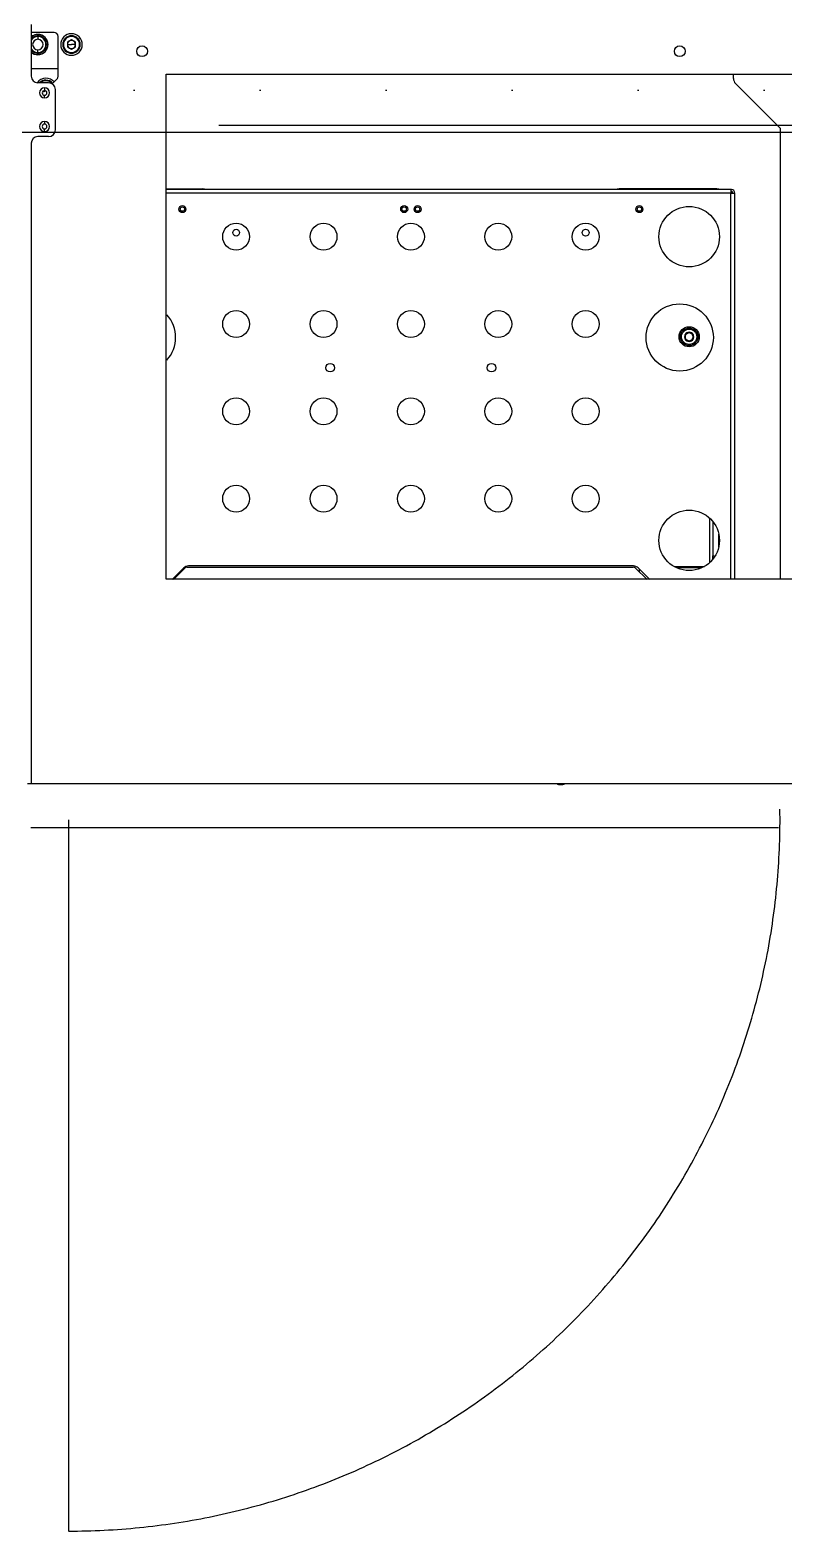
# Model space of a CAD drawing. Header units: millimetres. Extents: x -15291 to 293567, y -98510 to 49398.
# Drawn here: x 50369 to 50930, y 24859 to 25976 of the extents above; entities that cross this region are included whole.
import ezdxf

# ---------------------------------------------------------------- set-up
doc = ezdxf.new("R2010")
doc.units = ezdxf.units.MM
doc.header["$LTSCALE"] = 50
doc.header["$MEASUREMENT"] = 0
doc.linetypes.add('AUSGEZOGEN', pattern=[0])
doc.linetypes.add('PHANTOM2', pattern=[1.25, 0.625, -0.125, 0.125, -0.125, 0.125, -0.125])
for name, color, linetype in [('DV16_Standard', 7, 'CONTINUOUS'), ('DV17_Standard', 7, 'CONTINUOUS'), ('EQUIP1', 7, 'AUSGEZOGEN'), ('FFU', 4, 'CONTINUOUS'), ('RASTER', 30, 'AUSGEZOGEN')]:
    doc.layers.add(name, color=color, linetype=linetype)

msp = doc.modelspace()

# ---------------------------------------------------------------- hatches: boundary and pattern name
at = {"layer": 'FFU'}
h = msp.add_hatch(dxfattribs=at)
h.set_pattern_fill('DOTS,_I', color=256, scale=1500, style=2)
h.set_pattern_definition([(0, (900, -3600), (46.875, 93.75), [0, -93.75])])
h.paths.add_polyline_path([(50110, 25900), (51010, 25900), (51010, 27100), (50110, 27100)])

# ---------------------------------------------------------------- linework, layer by layer
at = {"layer": 'DV16_Standard', "color": 7, "linetype": 'Continuous', "ltscale": 254}
for p, q in [((50370.3, 25980.2), (50370.3, 25941.8)), ((50387.3, 25974.3), (50370.3, 25974.3)), ((50375.3, 25971.3), (50375.3, 25969.2)), ((50390.3, 25941.6), (50390.3, 25971.3)), ((50400.3, 25971.3), (50400.3, 25971.8)), ((50375.3, 25959.3), (50375.3, 25961.4)), ((50381.8, 25965.3), (50381.3, 25965.3)), ((50400.3, 25968.8), (50397.3, 25967.1)), ((50397.3, 25967.1), (50397.3, 25963.6)), ((50397.3, 25965.3), (50400.3, 25965.3)), ((50397.3, 25963.6), (50400.3, 25961.9)), ((50403.3, 25967.1), (50400.3, 25968.8)), ((50403.3, 25965.3), (50400.3, 25965.3)), ((50400.3, 25961.9), (50403.3, 25963.6)), ((50403.3, 25963.6), (50403.3, 25967.1)), ((50400.3, 25959.3), (50400.3, 25958.8)), ((50390.3, 25947.3), (50370.3, 25947.3)), ((50381.3, 25938.3), (50381.3, 25938.8)), ((50386, 25936), (50389.5, 25939.4)), ((50470.8, 25943.3), (51389.8, 25943.3)), ((50470.8, 25567.3), (50470.8, 25943.3)), ((50383.3, 25936.8), (50375.3, 25936.8)), ((50378.9, 25930.3), (50379.1, 25930.3)), ((50380.3, 25933.1), (50380.3, 25931.1)), ((50380.3, 25925.6), (50380.3, 25927.6)), ((50388.3, 25901.8), (50388.3, 25931.8)), ((50380.3, 25908.1), (50380.3, 25906.1)), ((50383.3, 25896.8), (50375.3, 25896.8)), ((50380.3, 25900.6), (50380.3, 25902.6)), ((50370.3, 25891.8), (50370.3, 25415.3)), ((51389.8, 25567.3), (50470.8, 25567.3)), ((50367.6, 25415.3), (51457.3, 25415.3)), ((50764.3, 25414.5), (50762.7, 25414.5)), ((50762.8, 25414.5), (50764.3, 25414.5)), ((50764.3, 25414.5), (50764.3, 25415.3)), ((50764.3, 25414.5), (50764.3, 25414.5)), ((50764.3, 25414.5), (50765.9, 25414.5)), ((50764.3, 25414.5), (50765.9, 25414.5)), ((50926.3, 25382.3), (50370, 25382.3))]:
    msp.add_line(p, q, dxfattribs=at)
at = {"layer": 'DV16_Standard', "color": 4, "linetype": 'PHANTOM2', "ltscale": 254}
msp.add_line((50398.1, 25388.3), (50398.1, 24859.1), dxfattribs=at)
at = {"layer": 'DV16_Standard', "color": 7, "linetype": 'Continuous', "ltscale": 254}
for centre in [(50452.8, 25960.3), (50852.8, 25960.3)]:
    msp.add_circle(centre, 4, dxfattribs=at)
for centre, radius, start, end in [((50375.3, 25965.3), 7.55, 90, 131.4718), ((50375.3, 25965.3), 7.5, 0, 131.8103), ((50375.3, 25965.3), 6.5, 0, 140.2849), ((50375.3, 25965.3), 6, 90, 146.4427), ((50375.3, 25965.3), 7.55, 270, 90), ((50375.3, 25965.3), 6, 270, 90), ((50387.3, 25971.3), 3, 0, 90), ((50400.3, 25965.3), 8, 90, 270), ((50400.3, 25965.3), 6.5, 90, 270), ((50400.3, 25965.3), 6, 90, 270), ((50400.3, 25965.3), 8, 270, 90), ((50400.3, 25965.3), 6.5, 270, 90), ((50400.3, 25965.3), 6, 270, 90), ((50375.3, 25965.3), 7.5, 228.1897, 0), ((50375.3, 25965.3), 6.5, 219.7151, 0), ((50375.3, 25965.3), 6, 213.5573, 270), ((50375.3, 25965.3), 3.9, 90, 270), ((50375.3, 25965.3), 3.9, 270, 90), ((50400.3, 25965.3), 3, 120, 180), ((50400.3, 25965.3), 3, 180, 240), ((50400.3, 25965.3), 3, 60, 120), ((50400.3, 25965.3), 3, 240, 300), ((50400.3, 25965.3), 3, 0, 60), ((50400.3, 25965.3), 3, 300, 0), ((50375.3, 25965.3), 7.55, 228.5282, 270), ((50375.3, 25941.8), 5, 180, 270), ((50381.3, 25932.3), 8, 90, 145.4675), ((50381.3, 25932.3), 6.5, 90, 136.1869), ((50381.3, 25932.3), 6, 90, 131.4096), ((50381.3, 25932.3), 8, 39.9291, 90), ((50381.3, 25932.3), 6.5, 38.7547, 90), ((50381.3, 25932.3), 6, 38.2319, 90), ((50387.3, 25941.6), 3, 315, 0), ((50380.3, 25929.3), 3.76, 90, 270), ((50380.3, 25929.3), 1.76, 90, 270), ((50381.3, 25932.3), 3, 218.6057, 221.8101), ((50379.1, 25933.3), 3, 270, 308.2458), ((50380.3, 25929.3), 3.76, 270, 90), ((50380.3, 25929.3), 1.76, 270, 90), ((50383.3, 25931.8), 5, 0, 90), ((50380.3, 25904.3), 3.76, 90, 270), ((50380.3, 25904.3), 1.76, 90, 270), ((50380.3, 25904.3), 3.75, 270, 90), ((50380.3, 25904.3), 1.76, 270, 90), ((50375.3, 25891.8), 5, 90, 180), ((50383.3, 25901.8), 5, 270, 0), ((50764.3, 25418.6), 4.4, 228.5816, 248.7623), ((50762.8, 25414.6), 0.1, 248.7623, 270), ((50764.3, 25418.6), 4.4, 291.2377, 311.4184), ((50765.9, 25414.6), 0.1, 270, 291.2377)]:
    msp.add_arc(centre, radius, start, end, dxfattribs=at)
at = {"layer": 'DV16_Standard', "color": 4, "linetype": 'PHANTOM2', "ltscale": 254}
msp.add_arc((50398.1, 25388.3), 529.3, 270, 0.8661, dxfattribs=at)
at = {"layer": 'DV17_Standard', "color": 7, "linetype": 'Continuous', "ltscale": 254}
for p, q in [((50892.8, 25939.9), (50892.8, 25942.8)), ((50927.8, 25902.8), (50894.3, 25936.4)), ((50927.8, 25567.1), (50927.8, 25902.8)), ((50471.3, 25857.8), (50497.8, 25857.8)), ((50890.8, 25857.3), (50471.3, 25857.3)), ((50890.8, 25854.8), (50471.3, 25854.8)), ((50880.3, 25857.8), (50807.8, 25857.8)), ((50890.8, 25857.3), (50890.8, 25854.8)), ((50891.3, 25857.3), (50890.8, 25857.3)), ((50891.3, 25855.8), (50890.8, 25855.8)), ((50890.8, 25567.1), (50890.8, 25854.8)), ((50890.8, 25854.8), (50893.8, 25854.8)), ((50893.8, 25567.1), (50893.8, 25854.8)), ((50856.8, 25749.5), (50856.8, 25749.6)), ((50856.8, 25749.6), (50856.9, 25749.6)), ((50856.8, 25746.2), (50856.8, 25749.5)), ((50856.9, 25749.6), (50859.8, 25751.3)), ((50859.8, 25751.3), (50859.8, 25751.3)), ((50859.8, 25751.3), (50859.9, 25751.3)), ((50859.9, 25751.3), (50862.8, 25749.6)), ((50862.8, 25749.6), (50862.8, 25749.6)), ((50862.8, 25749.6), (50862.8, 25749.5)), ((50862.8, 25749.5), (50862.8, 25746.2)), ((50856.8, 25746.1), (50856.8, 25746.2)), ((50856.9, 25746.1), (50856.8, 25746.1)), ((50859.8, 25744.4), (50856.9, 25746.1)), ((50859.9, 25744.4), (50859.8, 25744.4)), ((50859.8, 25744.4), (50859.8, 25744.4)), ((50862.8, 25746.1), (50859.9, 25744.4)), ((50862.8, 25746.2), (50862.8, 25746.1)), ((50862.8, 25746.1), (50862.8, 25746.1)), ((50875.3, 25580), (50875.3, 25612.6)), ((50877.3, 25610.5), (50877.3, 25584.8)), ((50881.8, 25591.6), (50881.8, 25601)), ((50877.3, 25584.8), (50878.3, 25584.8)), ((50877.3, 25582.2), (50877.3, 25584.8)), ((50878.3, 25584.8), (50878.3, 25583.5)), ((50483.9, 25575.9), (50475.1, 25567.1)), ((50476.2, 25567.1), (50484.7, 25575.6)), ((50482.8, 25573.8), (50482.8, 25574.8)), ((50486.4, 25576.3), (50818.2, 25576.3)), ((50818.3, 25577.3), (50487.4, 25577.3)), ((50820, 25575.6), (50828.5, 25567.1)), ((50830.6, 25567.1), (50821.8, 25575.9)), ((50822.8, 25572.8), (50822.8, 25574.8)), ((50848.6, 25576.8), (50871.1, 25576.8)), ((50869.1, 25575.8), (50850.6, 25575.8))]:
    msp.add_line(p, q, dxfattribs=at)
for centre, radius in [((50482.8, 25842.8), 2.6), ((50482.8, 25842.8), 1.62), ((50647.8, 25842.8), 2.6), ((50647.8, 25842.8), 1.62), ((50657.8, 25842.8), 2.6), ((50657.8, 25842.8), 1.62), ((50822.8, 25842.8), 2.6), ((50822.8, 25842.8), 1.62), ((50859.8, 25822.3), 22.5), ((50522.8, 25822.3), 10), ((50522.8, 25825.3), 2.5), ((50587.8, 25822.3), 10), ((50652.8, 25822.3), 10), ((50717.8, 25822.3), 10), ((50782.8, 25822.3), 10), ((50782.8, 25825.3), 2.5), ((50852.8, 25747.3), 25), ((50522.8, 25757.3), 10), ((50587.8, 25757.3), 10), ((50652.8, 25757.3), 10), ((50717.8, 25757.3), 10), ((50782.8, 25757.3), 10), ((50859.8, 25747.8), 7.5), ((50859.8, 25747.8), 6.5), ((50859.8, 25747.8), 5.7), ((50592.8, 25724.8), 3.2), ((50712.8, 25724.8), 3.2), ((50522.8, 25692.3), 10), ((50587.8, 25692.3), 10), ((50652.8, 25692.3), 10), ((50717.8, 25692.3), 10), ((50782.8, 25692.3), 10), ((50522.8, 25627.3), 10), ((50587.8, 25627.3), 10), ((50652.8, 25627.3), 10), ((50717.8, 25627.3), 10), ((50782.8, 25627.3), 10), ((50859.8, 25596.3), 22.5)]:
    msp.add_circle(centre, radius, dxfattribs=at)
for centre, radius, start, end in [((50897.8, 25939.9), 5, 180, 225), ((50497.8, 25847.8), 10, 71.8051, 90), ((50807.8, 25847.8), 10, 90, 108.1949), ((50880.3, 25847.8), 10, 71.8051, 90), ((50891.3, 25854.8), 2.5, 0, 90), ((50891.3, 25854.8), 1, 0, 90), ((50452.8, 25747.3), 25, 317.4961, 42.5039), ((50859.8, 25747.8), 3.43, 151.0019, 208.9981), ((50859.8, 25747.8), 3, 120, 180), ((50859.8, 25747.8), 3, 180, 240), ((50859.8, 25747.8), 3.43, 91.0019, 148.9981), ((50859.8, 25747.8), 3, 60, 120), ((50859.8, 25747.8), 3.43, 31.0019, 88.9981), ((50859.8, 25747.8), 3, 0, 60), ((50859.8, 25747.8), 3, 300, 0), ((50859.8, 25747.8), 3.43, 331.0019, 28.9981), ((50859.8, 25747.8), 3.43, 211.0019, 268.9981), ((50859.8, 25747.8), 3, 240, 300), ((50859.8, 25747.8), 3.43, 271.0019, 328.9981), ((50487.4, 25572.3), 5, 90, 135), ((50486.4, 25573.8), 2.5, 90, 135), ((50818.2, 25573.8), 2.5, 45, 90), ((50818.3, 25572.3), 5, 45, 90)]:
    msp.add_arc(centre, radius, start, end, dxfattribs=at)
at = {"layer": 'EQUIP1'}
msp.add_line((51840, 25905), (50510, 25905), dxfattribs=at)
at = {"layer": 'RASTER'}
msp.add_line((48310, 25900), (51910, 25900), dxfattribs=at)

doc.saveas('drawing.dxf')
